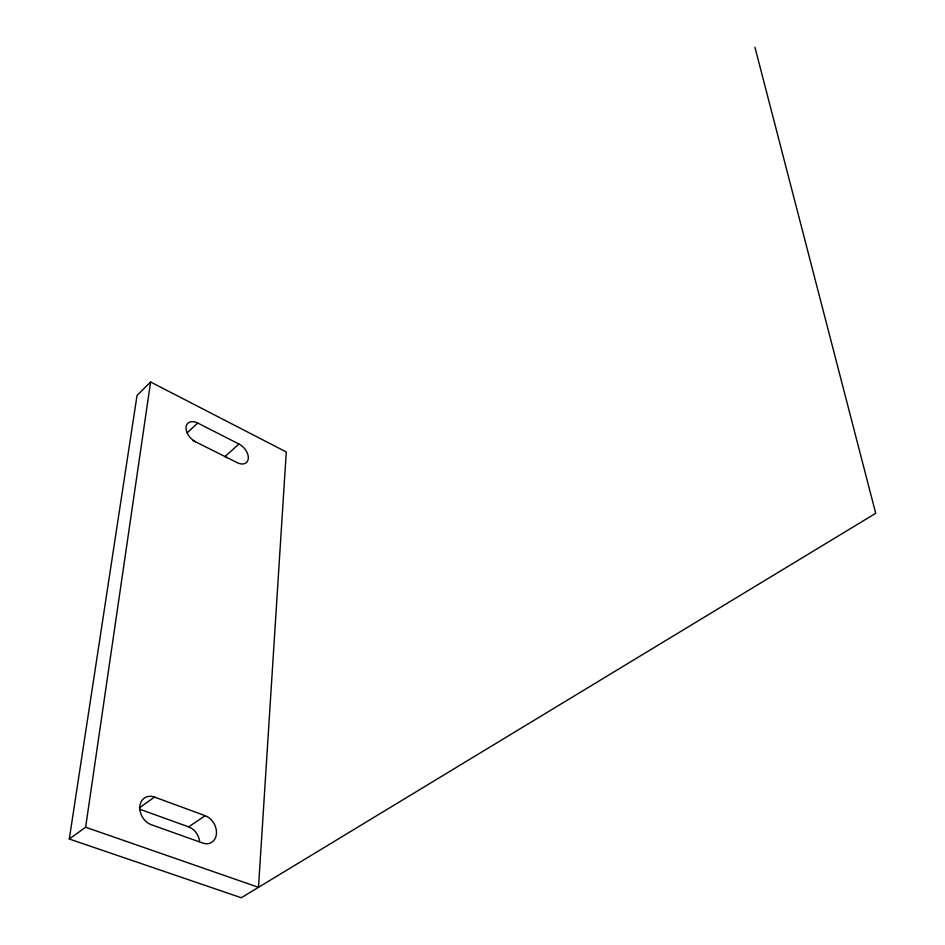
<?xml version="1.0" encoding="UTF-8"?>
<svg xmlns="http://www.w3.org/2000/svg" width="945" height="945" viewBox="0 0 945 945"><rect width="100%" height="100%" fill="white"/><g stroke="black" fill="none" stroke-linecap="round" stroke-linejoin="round"><path stroke-width="1.42" d="M85.617 827.229L150.609 382.004L286.276 451.958L258.493 887.32L85.617 827.229L69.292 839.006L241.282 897.75L875.708 513.3L754.937 47.25M69.292 839.006L137.037 395.423L150.609 382.004M187.063 432.975L197.741 423.029L238.979 444.032A12.427 8.021 47.8 0 1 248.299 458.502A12.427 8.021 47.8 0 1 237.278 462.684L192.851 440.476M238.979 444.032L224.934 456.589A12.309 8.068 47.7 0 1 226.682 457.616M139.34 807.833L154.507 797.084L205.207 815.689A15.167 11.683 60.9 0 1 216.429 833.892A15.167 11.683 60.9 0 1 202.714 843.058L151.318 824.725A15.38 12.167 59 0 1 139.848 806.179A15.38 12.167 59 0 1 154.507 797.084M139.529 809.144L188.61 826.863L205.207 815.689M188.61 826.863A15.002 11.706 61.4 0 1 199.596 841.144M195.58 441.74A12.651 8.245 46.2 0 1 186.094 427.034A12.651 8.245 46.2 0 1 197.741 423.029"/></g></svg>
